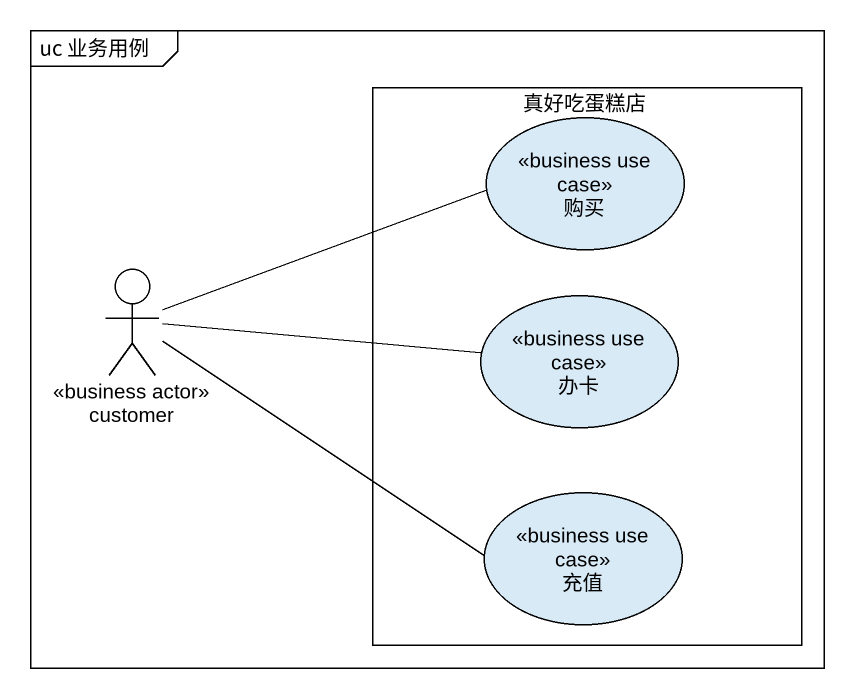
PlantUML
@startuml
mainframe uc 业务用例
rectangle 真好吃蛋糕店 {
  usecase 购买 <<business use case>>
  usecase 办卡 <<business use case>>
  usecase 充值 <<business use case>>
}
actor customer <<business actor>>
customer -right- 购买
customer -right- 办卡
customer -right- 充值
@enduml
